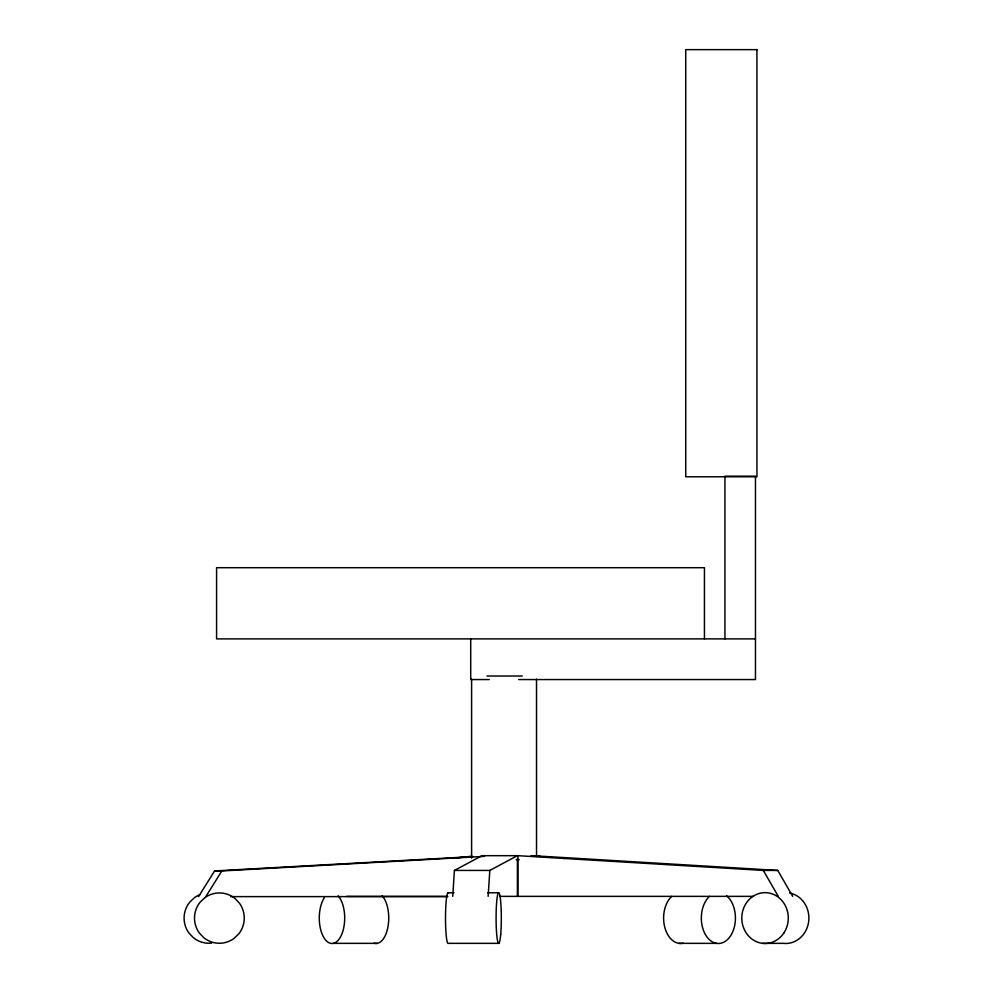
<?xml version="1.0" encoding="UTF-8"?>
<svg xmlns="http://www.w3.org/2000/svg" width="993" height="993" viewBox="0 0 993 993"><rect width="100%" height="100%" fill="white"/><g stroke="black" fill="none" stroke-linecap="round" stroke-linejoin="round"><path stroke-width="1.49" d="M452.734 896.369L454.409 870.427L482.002 855.681L517.403 855.681L489.822 870.427L454.409 870.427M488.134 896.369L489.822 870.427M198.55 896.617L214.575 870.948L472.643 856.624M205.824 896.617L221.849 870.948L484.559 856.363M452.15 858.362L471.973 856.189M755.462 638.884L216.573 638.884L216.573 567.698L704.447 567.698L704.447 638.884M486.955 676.022L522.256 676.022M489.276 679.56L470.707 679.56L470.707 638.884M518.681 679.56L755.462 679.56L755.462 476.168L724.952 476.168L724.952 638.884M516.174 859.665L519.215 859.665M517.949 896.369L517.949 855.681L763.319 870.427L777.742 870.427L792.712 896.369M214.575 870.948L221.849 870.948M447.843 892.794L453.975 892.794M487.687 892.794L498.424 892.794M346.557 896.369L447.148 896.369M499.64 896.369L753.501 896.369M230.599 896.617L447.868 896.617M333.338 943.35L377.365 943.35M498.97 943.35L448.389 943.35A25.421 2.619 -90 0 1 445.509 917.445A25.421 2.619 -90 0 1 448.526 892.955M678.84 943.35L716.561 943.35M762.574 943.35L783.179 943.35A25.421 23.249 -90 0 0 808.662 921.591A25.421 23.249 -90 0 0 789.609 893.017M532.372 855.681L777.742 870.427M531.094 855.681L540.316 856.438M544.934 856.822L552.617 857.443M561.852 858.2L564.918 858.461M763.319 870.427L778.289 896.369M536.53 679.113L536.53 856.574M517.403 858.697L517.403 896.369M471.601 679.113L471.601 858.126M726.541 895.748A25.421 17.042 -90 0 1 731.704 933.929A25.421 17.042 -90 0 1 705.589 934.885A25.421 17.042 -90 0 1 709.499 896.369M683.283 943.189A25.421 17.042 -90 0 1 664.652 926.829A25.421 17.042 -90 0 1 671.764 896.369M338.129 895.81A25.421 12.71 -90 0 1 342.101 933.457A25.421 12.71 -90 0 1 322.911 935.865A25.421 12.71 -90 0 1 324.5 897.523M382.168 895.81A25.421 12.71 -90 0 1 388.052 926.308A25.421 12.71 -90 0 1 374.051 943.189M200.027 894.631A25.619 25.073 -90 0 0 194.33 897.771L189.626 902.289A24.974 24.44 -90 0 0 188.869 932.923L193.362 937.677A25.619 25.073 -90 0 0 211.633 943.114M204.719 897.771L200.015 902.289A24.974 24.44 -90 0 0 199.27 932.923L203.751 937.677A25.619 25.073 -90 0 0 234.038 938.422L238.754 933.892A24.974 24.44 -90 0 0 239.499 903.27L235.018 898.516A25.619 25.073 -90 0 0 204.732 897.771M756.927 49.65L685.741 49.65L685.741 476.777L756.927 476.777L756.927 49.65M500.733 934.041A25.421 2.619 -90 0 0 499.107 892.955A25.421 2.619 -90 0 0 496.264 927.214A25.421 2.619 -90 0 0 500.733 934.041M783.825 933.048A25.421 23.249 -90 0 0 767.515 892.794A25.421 23.249 -90 0 0 743.794 928.368A25.421 23.249 -90 0 0 783.825 933.048"/></g></svg>
